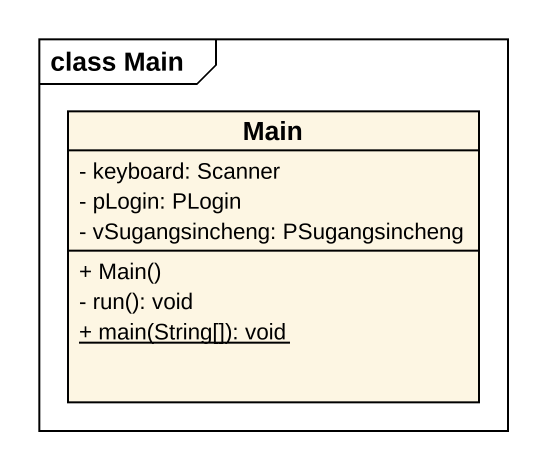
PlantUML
@startuml
mainframe class Main
hide circle
hide empty members
skinparam classAttributeIconSize 0
class Main {
  - keyboard: Scanner
  - pLogin: PLogin
  - vSugangsincheng: PSugangsincheng
  + Main()
  - run(): void
  {static} + main(String[]): void
}
@enduml
